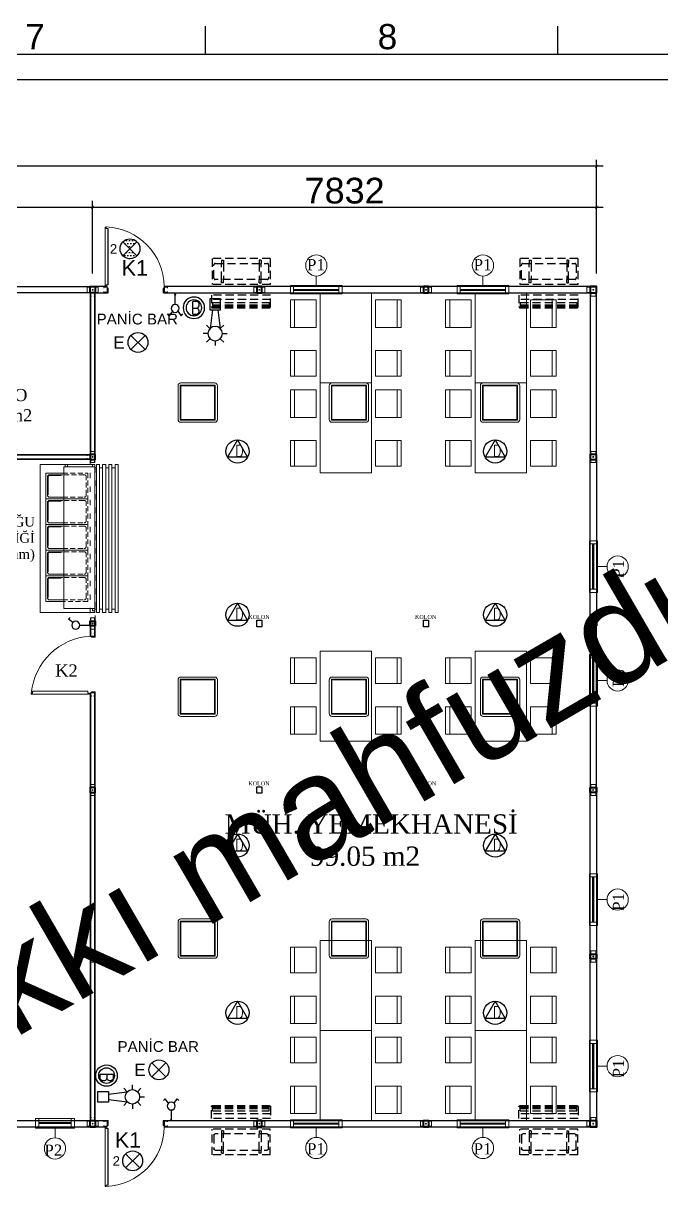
# Model space of a CAD drawing. Header units: millimetres. Extents: x 1111077 to 1166988, y 3220 to 42753.
# Drawn here: x 1147165 to 1157076, y 24286 to 42666 of the extents above; entities that cross this region are included whole.
import ezdxf

# ---------------------------------------------------------------- set-up
doc = ezdxf.new("R2010")
doc.units = ezdxf.units.MM
for name, pattern in [('HIDDEN', [9.525, 6.35, -3.175]), ('TRATTEGGIATA', [19.05, 12.7, -6.35]), ('ÇİZGİ3', [30, 12, -18])]:
    doc.linetypes.add(name, pattern=pattern)
for name, color, linetype, lineweight in [('-DWG_DETAY1', 7, 'Continuous', 20), ('-DWG_DETAY2', 7, 'Continuous', 9), ('BRL ELM YAZI', 3, 'Continuous', 30), ('IC KAPILI 1050', 140, 'Continuous', 0), ('steel', 20, 'Continuous', 40), ('T.S.B-23.17-AKILLI ANALOG ADRESLi SIFIRLANABiLiR YANGIN iHBAR BUTONU', 32, 'Continuous', 30), ('T.S.B-23.19-AKILLI ANALOG ADRESLi ÇEVRiMDEN BESLEMELi FLASÖRLÜ YANGIN iHBAR SiRENi', 3, 'Continuous', 30), ('T.S.B-23.9-AKILLI ANALOG ADRESLi OPTiK DUMAN DEDEKTÖRÜ', 32, 'Continuous', 30), ('TEFRİS-M', 232, 'Continuous', 5), ('WALL INTERNAL', 7, 'Continuous', 50), ('yazi', 7, 'Continuous', 5), ('YAZİ', 7, 'Continuous', 5), ('ÖLÇÜ', 30, 'Continuous', 20)]:
    doc.layers.add(name, color=color, linetype=linetype, lineweight=lineweight)
for name, color, linetype in [('ANTET', 7, 'Continuous'), ('BİRLEŞİM ELEMANLARI', 4, 'Continuous'), ('DIŞ PANEL', 21, 'Continuous'), ('DUVAR', 1, 'Continuous'), ('ELEKTRIK', 41, 'Continuous'), ('OLCU', 7, 'Continuous'), ('P1', 40, 'Continuous')]:
    doc.layers.add(name, color=color, linetype=linetype)
doc.styles.add('PREFI YAZI', font='arial.ttf', dxfattribs={"height": 1})
doc.styles.add('RomanSTA', font='')
doc.styles.get("Standard").update_dxf_attribs({"font": 'arial.ttf', "height": 400})
doc.styles.add('times', font='times.ttf')
doc.styles.add('YAZI', font='arial.ttf', dxfattribs={"height": 150})
doc.styles.add('YENI', font='arial.ttf', dxfattribs={"height": 1})
doc.styles.get('RomanSTA').set_extended_font_data('RomanSTA')
doc.dimstyles.new('STYLE3$0', dxfattribs={"dimtxt": 400, "dimasz": 50, "dimexe": 1, "dimexo": 1, "dimgap": 50, "dimtad": 1, "dimdec": 0, "dimdsep": 46, "dimtxsty": 'Standard', "dimblk": 'ARCHTICK', "dimcen": -50, "dimdle": 3, "dimclrd": 256, "dimclre": 256, "dimclrt": 2, "dimadec": 0, "dimazin": 2, "dimtp": 0.1, "dimtm": 0.1, "dimtfac": 0.71, "dimtdec": 0, "dimtmove": 0, "dimatfit": 3, "dimldrblk": 'ARCHTICK', "dimfxl": 1, "dimlwd": -1, "dimlwe": -1, "dimarcsym": 1})

# ---------------------------------------------------------------- blocks, each defined once
blk = doc.blocks.new('111')
at = {"layer": 'ANTET'}
for p, q in [((741120, 282540.8), (741120, 282679.8)), ((744030.1, 282540.8), (744030.1, 282679.8)), ((741120, 282540.8), (741120, 282633.5)), ((744030.1, 282540.8), (744030.1, 282633.5)), ((741120, 282448.2), (741120, 282540.8)), ((741120, 282448.2), (741120, 282540.8)), ((744030.1, 282448.2), (744030.1, 282540.8)), ((744030.1, 282448.2), (744030.1, 282540.8))]:
    blk.add_line(p, q, dxfattribs=at)
for points in [[(749849.2, 262653.3), (749848.6, 282446.4), (720748.5, 282446.4), (720749.1, 262653.3)], [(749638.7, 262863.9), (749638, 282235.8), (720959, 282235.8), (720959.7, 262863.9)]]:
    blk.add_lwpolyline(points, close=True, dxfattribs=at)
at = {"layer": 'ANTET', "style": 'YAZI'}
for s, p in [('7', (739631.6, 282488.7)), ('8', (742541.7, 282488.7))]:
    blk.add_text(s, height=208.3, dxfattribs=at).set_placement(p)
blk.add_attdef('F.Mİ.06/B', (721224.6, 262201.2), '', height=185, dxfattribs=at)
at = {"layer": 'yazi', "color": 254, "style": 'PREFI YAZI'}
blk.add_attdef('XXXXXXXXXXXXXXXXXXXXXXXXXXXXXXXXXX', (722674.6, 265572.6), '', height=839.4, rotation=30.08477, dxfattribs=at)
at = {"layer": 'yazi', "style": 'YAZI'}
for tag, p, height in [('XXXXXXXXXXXXBAŞLIKXXXXXXXXX', (740195.6, 264450.6), 289.2), ('S.K.', (732813.6, 264499.9), 185), ('XXXXXXXXXXXXXXXXXXXXXX', (733838.4, 264346.7), 289.2), ('XXXXXXŞANTİYEXXXXXXX', (734306.4, 263935.8), 289.2), ('XXXXXXXXBİNA/TİPİXXXXXXXX', (741747.7, 263955), 185), ('M²', (748437.2, 263921.4), 243.5), ('H.V.Y.', (732813.6, 263060.3), 185), ('00.00.0000', (735828.1, 263060.3), 185), ('TM0900/0000', (740623.4, 263060.3), 185), ('REV01', (744283.8, 263060.3), 185), ('SAYFA', (748169.4, 262988.7), 185)]:
    blk.add_attdef(tag, p, '', height=height, dxfattribs=at)
blk = doc.blocks.new('DIŞ KÖŞE KEP 80')
at = {"lineweight": 40, "elevation": 1364}
blk.add_lwpolyline([(90, 150), (90, 50), (-10, 50), (-10, 150)], close=True, dxfattribs=at)
at = {"layer": 'BİRLEŞİM ELEMANLARI', "color": 6, "lineweight": 20}
for p, q in [((5, 25, 1364), (-3, 25, 1364)), ((0, 138, 1364), (140, 138, 1364)), ((140, 58, 1364), (0, 58, 1364)), ((2, 32, 1364), (0, 32, 1364)), ((2, 18, 1364), (0, 18, 1364)), ((2, 0, 1364), (2, 56, 1364)), ((2, 31, 1364), (2, 19, 1364)), ((79, 25, 1364), (87, 25, 1364)), ((82, 0, 1364), (82, 56, 1364)), ((82, 32, 1364), (84, 32, 1364)), ((82, 31, 1364), (82, 19, 1364)), ((82, 18, 1364), (84, 18, 1364)), ((108, 138, 1364), (108, 140, 1364)), ((108, 58, 1364), (108, 56, 1364)), ((115, 135, 1364), (115, 143, 1364)), ((115, 61, 1364), (115, 53, 1364)), ((121, 138, 1364), (121, 140, 1364)), ((121, 58, 1364), (121, 56, 1364))]:
    blk.add_line(p, q, dxfattribs=at)
at = {"layer": 'BİRLEŞİM ELEMANLARI', "color": 6, "lineweight": 20, "elevation": 1364}
for points in [[(0, 56), (0, 140)], [(0, 140), (140, 140), (140, 56), (0, 56)]]:
    blk.add_lwpolyline(points, dxfattribs=at)
blk.add_lwpolyline([(0, 56), (84, 56), (84, 0), (0, 0)], close=True, dxfattribs=at)
at = {"layer": 'BİRLEŞİM ELEMANLARI', "color": 6, "lineweight": 20}
blk.add_circle((42, 98, 1364), 6.5, dxfattribs=at)
blk = doc.blocks.new('DIŞ-DOLU-2514-G-B-(80)')
at = {"layer": 'DIŞ PANEL'}
blk.add_lwpolyline([(0, 100), (2514, 100), (2514, 0), (0, 0)], close=True, dxfattribs=at)
blk = doc.blocks.new('DIŞ İKİLİ KEP 80-60')
at = {"lineweight": 40}
blk.add_lwpolyline([(126, 94), (126, -6), (50, -6), (50, 94)], close=True, dxfattribs=at)
at = {"layer": 'BİRLEŞİM ELEMANLARI', "color": 6, "lineweight": 20}
for p, q in [((175, 82), (0, 82)), ((0, 2), (175, 2)), ((19, 82), (19, 84)), ((19, 2), (19, 0)), ((25, 79), (25, 87)), ((25, 5), (25, -3)), ((32, 82), (32, 84)), ((32, 2), (32, 0)), ((143, 82), (143, 84)), ((143, 2), (143, 0)), ((150, 79), (150, 87)), ((150, 5), (150, -3)), ((156, 82), (156, 84)), ((156, 2), (156, 0))]:
    blk.add_line(p, q, dxfattribs=at)
for points in [[(0, 0), (0, 84)], [(0, 84), (175, 84), (175, 0), (0, 0)]]:
    blk.add_lwpolyline(points, dxfattribs=at)
blk.add_circle((88, 42), 6.5, dxfattribs=at)
blk = doc.blocks.new('P1 800X1100 VASİSTASLI (60)')
at = {"color": 253, "lineweight": 15}
for p, q in [((-87298, 34938), (-87298, 34921)), ((-86594, 34938), (-86594, 34921))]:
    blk.add_line(p, q, dxfattribs=at)
at = {"layer": 'P1', "lineweight": 15}
for p, q in [((-86946, 35146), (-86946, 34996)), ((-87298, 34938), (-86594, 34938)), ((-87298, 34934), (-86594, 34934)), ((-87298, 34925), (-86594, 34925)), ((-87298, 34921), (-86594, 34921))]:
    blk.add_line(p, q, dxfattribs=at)
at = {"layer": 'P1', "lineweight": 15, "elevation": 0}
for points in [[(-87348, 34996), (-86544, 34996), (-86544, 34871), (-87348, 34871)], [(-87298, 34996), (-86594, 34996), (-86594, 34871), (-87298, 34871)]]:
    blk.add_lwpolyline(points, close=True, dxfattribs=at)
at = {"layer": 'P1', "lineweight": 15}
blk.add_circle((-86946, 35310), 165, dxfattribs=at)
blk = doc.blocks.new('DIŞ-P1 PENCERELİ-2514-G-B-(80)-2ÖZEL-1')
at = {"layer": 'DIŞ PANEL'}
for p, q in [((337795, 239684), (337795, 237170)), ((337895, 239684), (337795, 239684)), ((337895, 237170), (337895, 239684)), ((337795, 237170), (337895, 237170))]:
    blk.add_line(p, q, dxfattribs=at)
at = {"rotation": 90}
blk.add_blockref('P1 800X1100 VASİSTASLI (60)', (372778, 324963), dxfattribs=at)
blk = doc.blocks.new('İÇ-DOLU-2514-B-B-(60)')
at = {"color": 171, "lineweight": 15}
for p, q in [((50, 68), (0, 68)), ((0, 68), (0, 8)), ((0, 8), (50, 8)), ((48.8, 66.8), (1.2, 66.8)), ((1.2, 66.8), (1.2, 9.2)), ((1.2, 9.2), (48.8, 9.2)), ((48.8, 66.8), (48.8, 56)), ((50, 56), (48.8, 56)), ((48.8, 9.2), (48.8, 20)), ((48.8, 20), (50, 20)), ((50, 68), (50, 56)), ((50, 8), (50, 20)), ((2464, 68), (2514, 68)), ((2464, 68), (2464, 56)), ((2464, 56), (2465.2, 56)), ((2464, 8), (2464, 20)), ((2465.2, 20), (2464, 20)), ((2514, 8), (2464, 8)), ((2465.2, 66.8), (2512.8, 66.8)), ((2465.2, 66.8), (2465.2, 56)), ((2465.2, 9.2), (2465.2, 20)), ((2512.8, 9.2), (2465.2, 9.2)), ((2512.8, 66.8), (2512.8, 9.2)), ((2514, 68), (2514, 8))]:
    blk.add_line(p, q, dxfattribs=at)
at = {"lineweight": 9}
for points in [[(0, 68), (2514, 68), (2514, 76), (0, 76)], [(0, 8), (2514, 8), (2514, 0), (0, 0)]]:
    blk.add_lwpolyline(points, close=True, dxfattribs=at)
blk = doc.blocks.new('K1 895X2035 (80)')
at = {"color": 171, "lineweight": 15}
for p, q in [((-49641, -7286), (-49591, -7286)), ((-49641, -7286), (-49641, -7298)), ((-49641, -7298), (-49640, -7298)), ((-49640, -7287), (-49592, -7287)), ((-49640, -7287), (-49640, -7298)), ((-49632, -7272), (-49632, -7274)), ((-49592, -7287), (-49592, -7365)), ((-49591, -7286), (-49591, -7366)), ((-48651, -7286), (-48701, -7286)), ((-48701, -7286), (-48701, -7366)), ((-48652, -7287), (-48700, -7287)), ((-48700, -7287), (-48700, -7365)), ((-48661, -7272), (-48661, -7274)), ((-48652, -7287), (-48652, -7298)), ((-48651, -7298), (-48652, -7298)), ((-48651, -7286), (-48651, -7298)), ((-49641, -7366), (-49641, -7354)), ((-49640, -7354), (-49641, -7354)), ((-49591, -7366), (-49641, -7366)), ((-49640, -7365), (-49640, -7354)), ((-49592, -7365), (-49640, -7365)), ((-49632, -7375), (-49632, -7374)), ((-48701, -7366), (-48651, -7366)), ((-48700, -7365), (-48652, -7365)), ((-48661, -7375), (-48661, -7374)), ((-48652, -7365), (-48652, -7354)), ((-48652, -7354), (-48651, -7354)), ((-48651, -7366), (-48651, -7354))]:
    blk.add_line(p, q, dxfattribs=at)
for points in [[(-49605, -7256), (-49605, -7271), (-49623, -7271), (-49623, -6349), (-49605, -6349), (-49605, -6364), (-49606, -6364), (-49606, -6350), (-49622, -6350), (-49622, -7270), (-49606, -7270), (-49606, -7256)], [(-49621, -7270), (-49606, -7270), (-49606, -7250), (-49576, -7250), (-49576, -6370), (-49606, -6370), (-49606, -6350), (-49621, -6350), (-49621, -6351), (-49608, -6351), (-49608, -6371), (-49578, -6371), (-49578, -7249), (-49608, -7249), (-49608, -7269), (-49621, -7269)]]:
    blk.add_lwpolyline(points, close=True, dxfattribs=at)
for points in [[(-49632, -7272), (-49590, -7272), (-49590, -7300), (-49575, -7300), (-49575, -7375), (-49632, -7375)], [(-49632, -7374), (-49576, -7374), (-49576, -7302), (-49591, -7302), (-49591, -7274), (-49632, -7274)], [(-48661, -7272), (-48703, -7272), (-48703, -7300), (-48718, -7300), (-48718, -7375), (-48661, -7375)], [(-48661, -7374), (-48716, -7374), (-48716, -7302), (-48701, -7302), (-48701, -7274), (-48661, -7274)]]:
    blk.add_lwpolyline(points, dxfattribs=at)
blk.add_arc((-49641, -7287), 939, 0.9216, 87.8136, dxfattribs=at)
blk = doc.blocks.new('DIŞ-K1 KAPILI-2514-G-B-(80)')
at = {"layer": 'DIŞ PANEL'}
for points in [[(186, 100), (0, 100), (0, 0), (201, 0)], [(1066, 0), (2514, 0), (2514, 100), (1081, 100)]]:
    blk.add_lwpolyline(points, dxfattribs=at)
blk.add_blockref('K1 895X2035 (80)', (49777, 7374))
blk = doc.blocks.new('İÇ İKİLİ KEP 60')
at = {"lineweight": 40}
blk.add_lwpolyline([(126, 70), (126, -6), (50, -6), (50, 70)], close=True, dxfattribs=at)
at = {"layer": 'BİRLEŞİM ELEMANLARI', "color": 171, "lineweight": 20}
for p, q in [((175, 62), (0, 62)), ((0, 2), (175, 2)), ((19, 62), (19, 64)), ((19, 2), (19, 0)), ((25, 59), (25, 67)), ((25, 5), (25, -3)), ((32, 62), (32, 64)), ((32, 2), (32, 0)), ((143, 62), (143, 64)), ((143, 2), (143, 0)), ((150, 59), (150, 67)), ((150, 5), (150, -3)), ((156, 62), (156, 64)), ((156, 2), (156, 0))]:
    blk.add_line(p, q, dxfattribs=at)
for points in [[(0, 0), (0, 64)], [(0, 64), (175, 64), (175, 0), (0, 0)]]:
    blk.add_lwpolyline(points, dxfattribs=at)
blk.add_circle((88, 32), 6.5, dxfattribs=at)
blk = doc.blocks.new('C TİPİ ARM (KAFESLİ)')
at = {"layer": 'ELEKTRIK'}
h = blk.add_hatch(dxfattribs=at)
h.set_pattern_fill('DOTS', color=256, scale=53.768384, style=0)
h.set_pattern_definition([(0, (-13266.97, -14769.9), (42.67865, 85.3573), [0, -85.3573])])
h.paths.add_polyline_path([(199, 199, 0.414214), (-199, 199), (0, 0)])
h.paths.add_polyline_path([(199, -199), (0, 0), (-199, -199, 0.414214)])
for p, q in [((-199, -199), (199, 199)), ((-199, 199), (199, -199))]:
    blk.add_line(p, q, dxfattribs=at)
blk.add_circle((0, 0), 281, dxfattribs=at)
at = {"layer": 'ELEKTRIK', "linetype": 'Continuous', "style": 'YENI'}
blk.add_text('2', height=267, dxfattribs=at).set_placement((-568, -137))
blk = doc.blocks.new('KOMÜTATÖR')
at = {"layer": 'ELEKTRIK'}
for p, q in [((372, 0), (22, 0)), ((631, 106), (801, 225)), ((801, 225), (728, 293)), ((631, -106), (801, -225)), ((801, -225), (728, -293))]:
    blk.add_line(p, q, dxfattribs=at)
for centre, radius in [((0, 0), 21.8), ((523, 0), 151)]:
    blk.add_circle(centre, radius, dxfattribs=at)
blk = doc.blocks.new('K2 875X2035 (60)')
at = {"color": 171, "lineweight": 15}
for p, q in [((-46938, -1303, 0), (-46888, -1303, 0)), ((-46938, -1303, 0), (-46938, -1315, 0)), ((-46938, -1315, 0), (-46937, -1315, 0)), ((-46938, -1363, 0), (-46938, -1351, 0)), ((-46937, -1351, 0), (-46938, -1351, 0)), ((-46888, -1363, 0), (-46938, -1363, 0)), ((-46937, -1304, 0), (-46890, -1304, 0)), ((-46937, -1304, 0), (-46937, -1315, 0)), ((-46937, -1362, 0), (-46937, -1351, 0)), ((-46890, -1362, 0), (-46937, -1362, 0)), ((-46929, -1293, 0), (-46929, -1295, 0)), ((-46929, -1372, 0), (-46929, -1371, 0)), ((-46890, -1304, 0), (-46890, -1362, 0)), ((-46888, -1303, 0), (-46888, -1363, 0)), ((-45958, -1303, 0), (-46008, -1303, 0)), ((-46008, -1303, 0), (-46008, -1363, 0)), ((-46008, -1363, 0), (-45958, -1363, 0)), ((-45960, -1304, 0), (-46007, -1304, 0)), ((-46007, -1304, 0), (-46007, -1362, 0)), ((-46007, -1362, 0), (-45960, -1362, 0)), ((-45968, -1293, 0), (-45968, -1295, 0)), ((-45968, -1372, 0), (-45968, -1371, 0)), ((-45960, -1304, 0), (-45960, -1315, 0)), ((-45958, -1315, 0), (-45960, -1315, 0)), ((-45960, -1362, 0), (-45960, -1351, 0)), ((-45960, -1351, 0), (-45958, -1351, 0)), ((-45958, -1303, 0), (-45958, -1315, 0)), ((-45958, -1363, 0), (-45958, -1351, 0))]:
    blk.add_line(p, q, dxfattribs=at)
at = {"color": 171, "lineweight": 15, "elevation": 0}
for points in [[(-46929, -1293), (-46887, -1293), (-46887, -1317), (-46872, -1317), (-46872, -1372), (-46929, -1372)], [(-46929, -1371), (-46873, -1371), (-46873, -1319), (-46888, -1319), (-46888, -1295), (-46929, -1295)], [(-45968, -1293), (-46010, -1293), (-46010, -1317), (-46025, -1317), (-46025, -1372), (-45968, -1372)], [(-45968, -1371), (-46023, -1371), (-46023, -1319), (-46008, -1319), (-46008, -1295), (-45968, -1295)]]:
    blk.add_lwpolyline(points, dxfattribs=at)
at = {"layer": 'IC KAPILI 1050', "color": 11, "lineweight": 15}
for p, q in [((-46907, -1279, 0), (-46907, -379, 0)), ((-46907, -379, 0), (-46892, -379, 0)), ((-46892, -379, 0), (-46892, -399, 0)), ((-46892, -399, 0), (-46862, -399, 0)), ((-46862, -399, 0), (-46862, -1259, 0)), ((-46892, -1279, 0), (-46907, -1279, 0)), ((-46862, -1259, 0), (-46892, -1259, 0)), ((-46892, -1259, 0), (-46892, -1279, 0))]:
    blk.add_line(p, q, dxfattribs=at)
blk.add_arc((-46982, -1349, 0), 974, 3.2612, 84.6805, dxfattribs=at)
blk = doc.blocks.new('İÇ-K2 KAPILI-2514-B-B-(60)-1')
at = {"color": 171, "lineweight": 15}
for p, q in [((50, 68), (0, 68)), ((0, 68), (0, 8)), ((0, 8), (50, 8)), ((49, 67), (1, 67)), ((1, 67), (1, 9)), ((1, 9), (49, 9)), ((49, 67), (49, 56)), ((50, 56), (49, 56)), ((49, 9), (49, 20)), ((49, 20), (50, 20)), ((50, 68), (50, 56)), ((50, 8), (50, 20)), ((2464, 68), (2514, 68)), ((2464, 68), (2464, 56)), ((2464, 56), (2465, 56)), ((2464, 8), (2464, 20)), ((2465, 20), (2464, 20)), ((2514, 8), (2464, 8)), ((2465, 67), (2513, 67)), ((2465, 67), (2465, 56)), ((2465, 9), (2465, 20)), ((2513, 9), (2465, 9)), ((2513, 67), (2513, 9)), ((2514, 68), (2514, 8))]:
    blk.add_line(p, q, dxfattribs=at)
at = {"lineweight": 9, "elevation": 0}
for points in [[(0, 68), (1473, 68), (1473, 76), (0, 76)], [(0, 8), (1473, 8), (1473, 0), (0, 0)], [(2514, 68), (2354, 68), (2354, 76), (2514, 76)], [(2514, 8), (2354, 8), (2354, 0), (2514, 0)]]:
    blk.add_lwpolyline(points, close=True, dxfattribs=at)
blk.add_blockref('K2 875X2035 (60)', (48362, 1371))
blk = doc.blocks.new('P2 600X400 VASİSTASLI (80)')
at = {"color": 253, "lineweight": 15}
for p, q in [((-40276, -7250), (-40276, -7267)), ((-39772, -7250), (-39772, -7267))]:
    blk.add_line(p, q, dxfattribs=at)
at = {"layer": 'P1', "lineweight": 15}
for p, q in [((-40024, -7042), (-40024, -7192)), ((-40326, -7192), (-39722, -7192)), ((-40326, -7346), (-40326, -7192)), ((-39722, -7346), (-40326, -7346)), ((-40276, -7192), (-39772, -7192)), ((-40276, -7346), (-40276, -7192)), ((-40276, -7265), (-39772, -7265)), ((-40276, -7269), (-39772, -7269)), ((-40276, -7278), (-39772, -7278)), ((-40276, -7282), (-39772, -7282)), ((-39772, -7346), (-40276, -7346)), ((-39772, -7192), (-39772, -7346)), ((-39722, -7192), (-39722, -7346))]:
    blk.add_line(p, q, dxfattribs=at)
blk.add_circle((-40024, -6878), 165, dxfattribs=at)
blk = doc.blocks.new('DIŞ-P2Ç PENCERELİ-2514-G-B-(80)')
at = {"layer": 'DIŞ PANEL'}
for p, q in [((0, 100), (2514, 100)), ((0, 0), (0, 100)), ((2514, 0), (0, 0)), ((2514, 100), (2514, 0))]:
    blk.add_line(p, q, dxfattribs=at)
for p in [(40571, 7311), (41991, 7311)]:
    blk.add_blockref('P2 600X400 VASİSTASLI (80)', p)
blk = doc.blocks.new('YEMEK MASASI 4 KİŞİLİK')
for p, q in [((204766, 129592), (204338, 129592)), ((204338, 129592), (204338, 129192)), ((204766, 129192), (204766, 129592)), ((205127, 129192), (205127, 129592)), ((205127, 129592), (205527, 129592)), ((205527, 129592), (205527, 129192)), ((204766, 129526), (204338, 129526)), ((205527, 129526), (205127, 129526)), ((205629, 129131), (204229, 129131)), ((204229, 129131), (204229, 128331)), ((204338, 129192), (204766, 129192)), ((205527, 129192), (205127, 129192)), ((205629, 128331), (205629, 129131)), ((204229, 128331), (205629, 128331)), ((204338, 128270), (204766, 128270)), ((204338, 127870), (204338, 128270)), ((204766, 128270), (204766, 127870)), ((205527, 128270), (205127, 128270)), ((205127, 128270), (205127, 127870)), ((205527, 127870), (205527, 128270)), ((204766, 127932), (204338, 127932)), ((205527, 127932), (205127, 127932)), ((204766, 127870), (204338, 127870)), ((205127, 127870), (205527, 127870))]:
    blk.add_line(p, q)
blk = doc.blocks.new('GN-11')
at = {"layer": '-DWG_DETAY1', "color": 0}
blk.add_lwpolyline([(0, -32), (0, -54), (33, -54), (33, -32)], dxfattribs=at)
for points in [[(28, -52), (5, -52, -0.414214), (2, -49), (2, -32, -0.414214)], [(31, -32), (31, -49, -0.414214), (28, -52)]]:
    blk.add_lwpolyline(points, format="xyb", dxfattribs=at)
at = {"layer": '-DWG_DETAY1', "color": 0, "const_width": 1}
blk.add_lwpolyline([(30, -34), (30, -48.8, -0.414214), (27.8, -51), (5, -51)], format="xyb", dxfattribs=at)
at = {"layer": '-DWG_DETAY2', "color": 0, "linetype": 'HIDDEN'}
for points in [[(33, 0), (0, 0), (0, -32)], [(33, -32), (33, 0)]]:
    blk.add_lwpolyline(points, dxfattribs=at)
blk.add_lwpolyline([(2, -32), (2, -5, -0.414214), (5, -2), (28, -2, -0.414214), (31, -5), (31, -32, -0.414214)], format="xyb", dxfattribs=at)
blk = doc.blocks.new('A$C1A42620E')
at = {"layer": '-DWG_DETAY1', "color": 254}
for points in [[(700, -950), (700, 950), (0, 950), (0, -950)], [(300, -900), (300, 920), (700, 920), (700, -900)], [(320, 920), (320, 950), (350, 950), (350, 920)], [(670, 920), (670, 950), (700, 950), (700, 920)], [(760, -950), (720, -950), (720, 950), (760, 950)], [(840, -950), (800, -950), (800, 950), (840, 950)], [(920, -950), (880, -950), (880, 950), (920, 950)], [(1000, -950), (960, -950), (960, 950), (1000, 950)], [(670, -930), (670, -900), (700, -900), (700, -930)]]:
    blk.add_lwpolyline(points, close=True, dxfattribs=at)
for points in [[(720, 910), (700, 910)], [(800, 910), (760, 910)], [(880, 910), (840, 910)], [(960, 910), (920, 910)], [(720, -910), (700, -910)], [(800, -910), (760, -910)], [(880, -910), (840, -910)], [(960, -910), (920, -910)]]:
    blk.add_lwpolyline(points, dxfattribs=at)
at = {"layer": '-DWG_DETAY1', "color": 254, "extrusion": (0, 0, -1), "xscale": 10, "yscale": 10, "zscale": -10, "rotation": 90.00000000000001}
for p in [(-610, 510), (-610, 180), (-610, -150), (-610, -480), (-610, -810)]:
    blk.add_blockref('GN-11', p, dxfattribs=at)
blk = doc.blocks.new('_ARCHTICK')
at = {"color": 0, "linetype": 'ByBlock', "const_width": 0.15}
blk.add_lwpolyline([(-0.5, -0.5), (0.5, 0.5)], dxfattribs=at)
blk = doc.blocks.new('*D54')
at = {"layer": 'DEFPOINTS', "color": 0, "ltscale": 20, "transparency": 16777216}
for p in [(1148237, 39811), (1144321, 38578, -703), (1148237, 38578, -703)]:
    blk.add_point(p, dxfattribs=at)
at = {"layer": 'OLCU', "ltscale": 20, "transparency": 16777216}
for p, q in [((1144321, 38778), (1144321, 39911)), ((1148237, 38778), (1148237, 39911)), ((1144221, 39811), (1148337, 39811))]:
    blk.add_line(p, q, dxfattribs=at)
at = {"layer": 'OLCU', "ltscale": 20, "transparency": 16777216, "xscale": 50, "yscale": 50, "zscale": 50, "rotation": 180}
blk.add_blockref('_ARCHTICK', (1144321, 39811), dxfattribs=at)
at = {"layer": 'OLCU', "ltscale": 20, "transparency": 16777216, "xscale": 50, "yscale": 50, "zscale": 50}
blk.add_blockref('_ARCHTICK', (1148237, 39811), dxfattribs=at)
at = {"layer": 'OLCU', "color": 2, "ltscale": 20, "transparency": 16777216, "insert": (1146279, 40066), "char_height": 400, "attachment_point": 5}
blk.add_mtext('3916', dxfattribs=at)
blk = doc.blocks.new('*D55')
at = {"layer": 'DEFPOINTS', "color": 0, "ltscale": 20, "transparency": 16777216}
for p in [(1156069, 39811), (1148237, 38578, -703), (1156069, 38578, -703)]:
    blk.add_point(p, dxfattribs=at)
at = {"layer": 'OLCU', "ltscale": 20, "transparency": 16777216}
for p, q in [((1148237, 38778), (1148237, 39911)), ((1156069, 38778), (1156069, 39911)), ((1148137, 39811), (1156169, 39811))]:
    blk.add_line(p, q, dxfattribs=at)
at = {"layer": 'OLCU', "ltscale": 20, "transparency": 16777216, "xscale": 50, "yscale": 50, "zscale": 50, "rotation": 180}
blk.add_blockref('_ARCHTICK', (1148237, 39811), dxfattribs=at)
at = {"layer": 'OLCU', "ltscale": 20, "transparency": 16777216, "xscale": 50, "yscale": 50, "zscale": 50}
blk.add_blockref('_ARCHTICK', (1156069, 39811), dxfattribs=at)
at = {"layer": 'OLCU', "color": 2, "ltscale": 20, "transparency": 16777216, "insert": (1152153, 40066), "char_height": 400, "attachment_point": 5}
blk.add_mtext('7832', dxfattribs=at)
blk = doc.blocks.new('*D56')
at = {"layer": 'DEFPOINTS', "color": 0, "ltscale": 20, "transparency": 16777216}
for p in [(1114505, 40449), (1114505, 39196), (1156069, 39196)]:
    blk.add_point(p, dxfattribs=at)
at = {"layer": 'OLCU', "ltscale": 20, "transparency": 16777216}
for p, q in [((1156169, 40449), (1114405, 40449)), ((1114505, 39396), (1114505, 40549)), ((1156069, 39396), (1156069, 40549))]:
    blk.add_line(p, q, dxfattribs=at)
at = {"layer": 'OLCU', "ltscale": 20, "transparency": 16777216, "xscale": 50, "yscale": 50, "zscale": 50, "rotation": 180}
blk.add_blockref('_ARCHTICK', (1114505, 40449), dxfattribs=at)
at = {"layer": 'OLCU', "ltscale": 20, "transparency": 16777216, "xscale": 50, "yscale": 50, "zscale": 50}
blk.add_blockref('_ARCHTICK', (1156069, 40449), dxfattribs=at)
at = {"layer": 'OLCU', "color": 2, "ltscale": 20, "transparency": 16777216, "insert": (1135287, 40703), "char_height": 400, "attachment_point": 5}
blk.add_mtext('41564', dxfattribs=at)
blk = doc.blocks.new('EXIT LIGHT')
at = {"layer": 'ELEKTRIK'}
for points in [[(530, 308), (312, 89)], [(312, 308), (530, 89)]]:
    blk.add_lwpolyline(points, dxfattribs=at)
blk.add_circle((421, 199), 155, dxfattribs=at)
at = {"layer": 'ELEKTRIK', "style": 'YENI'}
blk.add_text('E', height=192, dxfattribs=at).set_placement((36, 103, 41973))
blk = doc.blocks.new('A$C0DF939CE')
at = {"layer": 'ELEKTRIK', "linetype": 'TRATTEGGIATA', "ltscale": 10}
for p, q in [((477, 427), (-423, 427)), ((-423, 427), (-423, 27)), ((-279, 402), (-249, 402)), ((-279, 402), (-279, 352)), ((-249, 402), (-249, 352)), ((334, 402), (304, 402)), ((304, 402), (304, 352)), ((334, 402), (334, 352)), ((477, 427), (477, 27)), ((-398, 122), (-398, 332)), ((-378, 352), (432, 352)), ((-279, 102), (-279, 352)), ((-249, 352), (-249, 102)), ((304, 352), (304, 102)), ((334, 102), (334, 352)), ((452, 332), (452, 122)), ((477, 27), (-423, 27)), ((432, 102), (-378, 102)), ((-279, 52), (-279, 102)), ((-249, 52), (-279, 52)), ((-249, 52), (-249, 102)), ((304, 52), (304, 102)), ((304, 52), (334, 52)), ((334, 52), (334, 102)), ((-438, -139), (-438, -319)), ((482, -139), (-438, -139)), ((482, -319), (482, -139)), ((482, -209), (-438, -209)), ((-418, -258), (-418, -339)), ((-418, -258), (462, -258)), ((-418, -292), (462, -292)), ((-418, -312), (462, -312)), ((-418, -324), (462, -324)), ((-418, -332), (462, -332)), ((-418, -337), (462, -337)), ((-418, -339), (462, -339)), ((462, -258), (462, -339))]:
    blk.add_line(p, q, dxfattribs=at)
for centre, start, end in [((-378, 332), 90, 180), ((432, 332), 0, 90), ((-378, 122), 180, 270), ((432, 122), 270, 0), ((-418, -319), 180, 270), ((462, -319), 270, 0)]:
    blk.add_arc(centre, 20, start, end, dxfattribs=at)
blk = doc.blocks.new('T.S.B-23.9-AKILLI ANALOG ADRESLi OPTiK DUMAN DEDEKTÖRÜ')
at = {"layer": 'T.S.B-23.9-AKILLI ANALOG ADRESLi OPTiK DUMAN DEDEKTÖRÜ', "color": 1}
for p, q in [((0, 18), (-15.7, -8.8)), ((0, 18), (15.7, -8.8)), ((15.7, -8.8), (-15.7, -8.8))]:
    blk.add_line(p, q, dxfattribs=at)
blk.add_circle((0, 0), 18, dxfattribs=at)
at = {"layer": 'T.S.B-23.9-AKILLI ANALOG ADRESLi OPTiK DUMAN DEDEKTÖRÜ', "color": 1, "style": 'RomanSTA', "width": 0.8}
blk.add_text('D', height=18, dxfattribs=at).set_placement((-3.4, -8))
blk = doc.blocks.new('T.S.B-23.19-AKILLI ANALOG ADRESLi ÇEVRiMDEN BESLEMELi FLASÖRLÜ YANGIN iHBAR SiRENi')
at = {"layer": 'T.S.B-23.19-AKILLI ANALOG ADRESLi ÇEVRiMDEN BESLEMELi FLASÖRLÜ YANGIN iHBAR SiRENi'}
for p, q in [((-80, 618), (-133, 671)), ((0, 651), (0, 726)), ((80, 618), (133, 671)), ((-113, 539), (-188, 539)), ((-80, 459), (-133, 406)), ((-42, 169), (-78, 458)), ((42, 169), (78, 458)), ((80, 459), (133, 406)), ((112, 539), (187, 539))]:
    blk.add_line(p, q, dxfattribs=at)
blk.add_lwpolyline([(-84, 169), (84, 169), (84, 0), (-84, 0)], close=True, dxfattribs=at)
blk.add_circle((0, 539), 112, dxfattribs=at)
blk = doc.blocks.new('T.S.B-23.17-AKILLI ANALOG ADRESLi SIFIRLANABiLiR YANGIN iHBAR BUTONU')
at = {"layer": 'T.S.B-23.17-AKILLI ANALOG ADRESLi SIFIRLANABiLiR YANGIN iHBAR BUTONU'}
for radius in [16.7, 12.2]:
    blk.add_circle((0, 0), radius, dxfattribs=at)
at = {"layer": 'T.S.B-23.17-AKILLI ANALOG ADRESLi SIFIRLANABiLiR YANGIN iHBAR BUTONU', "style": 'RomanSTA', "width": 0.8}
blk.add_text('B', height=20, dxfattribs=at).set_placement((-4.3, -9.9, 1627))
blk = doc.blocks.new('60X60 LED ARMATÜR')
at = {"layer": 'ELEKTRIK', "lineweight": 0}
blk.add_lwpolyline([(671, 724), (37, 724, 0.414214), (-15, 671), (-15, 37, 0.414214), (37, -15), (671, -15, 0.414214), (724, 37), (724, 671, 0.414214)], format="xyb", close=True, dxfattribs=at)
for points in [[(682, 682), (27, 682), (27, 27), (682, 27)], [(671, 671), (37, 671), (37, 37), (671, 37)]]:
    blk.add_lwpolyline(points, close=True, dxfattribs=at)
blk = doc.blocks.new('ANAHTAR')
at = {"layer": 'ELEKTRIK'}
for p, q in [((-62, 214), (-205, 214)), ((44, 257), (114, 306)), ((114, 306), (84, 334))]:
    blk.add_line(p, q, dxfattribs=at)
for centre, radius in [((-214, 214), 8.92), ((0, 214), 61.9)]:
    blk.add_circle(centre, radius, dxfattribs=at)

msp = doc.modelspace()

# ---------------------------------------------------------------- linework, layer by layer
at = {"ltscale": 5}
for points in [[(1150865.5, 33286.2), (1150789.5, 33286.2), (1150789.5, 33386.2), (1150865.5, 33386.2)], [(1153455.5, 33286.2), (1153379.5, 33286.2), (1153379.5, 33386.2), (1153455.5, 33386.2)], [(1150865.5, 30696.2), (1150789.5, 30696.2), (1150789.5, 30796.2), (1150865.5, 30796.2)], [(1153455.5, 30696.2), (1153379.5, 30696.2), (1153379.5, 30796.2), (1153455.5, 30796.2)]]:
    msp.add_lwpolyline(points, close=True, dxfattribs=at)
at = {"layer": 'TEFRİS-M', "color": 6, "linetype": 'ÇİZGİ3', "lineweight": 0, "ltscale": 7, "elevation": 0}
msp.add_lwpolyline([(1148199.5, 33374.2), (1148275.5, 33374.2), (1148275.5, 35888.2), (1148199.5, 35888.2)], close=True, dxfattribs=at)

# ---------------------------------------------------------------- block references
at = {"ltscale": 20}
for p in [(1150519.8, 38584.4), (1155300.3, 38584.4)]:
    msp.add_blockref('A$C0DF939CE', p, dxfattribs=at)
msp.add_blockref('DIŞ İKİLİ KEP 80-60', (1148150, 38484.2))
at = {"xscale": -1}
for name, p, rotation in [('DIŞ İKİLİ KEP 80-60', (1150915, 38484.2), 359.9999999999999), ('DIŞ İKİLİ KEP 80-60', (1153505, 38484.2), 359.9999999999999), ('DIŞ KÖŞE KEP 80', (1156059.5, 38428.2, -1364.1), 359.9999999999999), ('İÇ İKİLİ KEP 60', (1148205.5, 35838.7), 269.9999999999999), ('DIŞ İKİLİ KEP 80-60', (1155975.5, 35838.7), 269.9999999999999), ('İÇ İKİLİ KEP 60', (1148205.5, 30658.7), 269.9999999999999), ('DIŞ İKİLİ KEP 80-60', (1150740, 25598.2), 180)]:
    msp.add_blockref(name, p, dxfattribs=dict(at, rotation=rotation))
for name, p, rotation in [('İÇ İKİLİ KEP 60', (1148205.5, 33423.7), 269.9999999999999), ('DIŞ İKİLİ KEP 80-60', (1155975.5, 33423.7), 269.9999999999999), ('DIŞ İKİLİ KEP 80-60', (1155975.5, 30833.7), 269.9999999999999), ('İÇ İKİLİ KEP 60', (1148205.5, 28243.7), 270.0000000000001), ('DIŞ İKİLİ KEP 80-60', (1155975.5, 28243.7), 269.9999999999999), ('DIŞ İKİLİ KEP 80-60', (1148325, 25598.2), 179.9999999999999), ('DIŞ İKİLİ KEP 80-60', (1153505, 25598.2), 179.9999999999999), ('DIŞ KÖŞE KEP 80', (1156059.5, 25654.2, -1364.1), 179.9999999999999)]:
    msp.add_blockref(name, p, dxfattribs=dict(rotation=rotation))
at = {"ltscale": 20, "xscale": -1, "rotation": 180}
for p in [(1150519.8, 25498), (1155300.3, 25498)]:
    msp.add_blockref('A$C0DF939CE', p, dxfattribs=at)
at = {"layer": 'DUVAR', "lineweight": 5}
ref = msp.add_blockref('111', (-245154.8, -489511.3), dxfattribs=dict(at, xscale=1.882481461705298, yscale=1.882481461705298, zscale=1.882481461705298))
ref.add_attrib('XXXXXXXXXXXXXXXXXXXXXXXXXXXXXXXXXX', 'PREFİ PREFABRİK YAPI A.Ş Her hakkı mahfuzdur.', (1115266.6, 8481.8), dxfattribs={"layer": 'yazi', "color": 254, "true_color": 0xe5e5e5, "height": 1580.102, "rotation": 30.08477, "style": 'PREFI YAZI'})
at = {"layer": 'ELEKTRIK', "xscale": 0.5500000002793967, "yscale": 0.5500000002793967, "zscale": 0.5500000002793967}
for p in [(1148816.7, 39164.7), (1148859.4, 24977.8)]:
    msp.add_blockref('C TİPİ ARM (KAFESLİ)', p, dxfattribs=at)
at = {"layer": 'ELEKTRIK'}
for p, rotation in [((913695.8, 376372.9), 269.9999999999999), ((916285.8, 376372.9), 269.9999999999999), ((1493864.2, 270467.9), 179.9999999999999)]:
    msp.add_blockref('DIŞ-P1 PENCERELİ-2514-G-B-(80)-2ÖZEL-1', p, dxfattribs=dict(at, rotation=rotation))
at = {"layer": 'ELEKTRIK', "yscale": 0.4090500000165776, "zscale": 0.4090500000165775}
for p, xscale, rotation in [((1149519.4, 38451), -0.4090500000165776, 90), ((1149457.9, 25617.1), -0.4090500000165775, 269.9999999999999)]:
    msp.add_blockref('KOMÜTATÖR', p, dxfattribs=dict(at, xscale=xscale, rotation=rotation))
at = {"layer": 'ELEKTRIK', "xscale": -1}
for name, p, rotation in [('DIŞ-P1 PENCERELİ-2514-G-B-(80)-2ÖZEL-1', (1493864.2, -203795.5), 359.9999999999999), ('ANAHTAR', (1147973.7, 33095.3, 703.3), 359.9999999999999), ('DIŞ-P1 PENCERELİ-2514-G-B-(80)-2ÖZEL-1', (913695.8, -312290.5), 269.9999999999999), ('DIŞ-P1 PENCERELİ-2514-G-B-(80)-2ÖZEL-1', (916285.8, -312290.5), 269.9999999999999)]:
    msp.add_blockref(name, p, dxfattribs=dict(at, rotation=rotation))
at = {"layer": 'ELEKTRIK', "ltscale": 5, "xscale": 1.21, "yscale": 1.21, "zscale": 1.21}
msp.add_blockref('A$C1A42620E', (1147423.7, 34658.2), dxfattribs=at)
at = {"layer": 'ELEKTRIK', "xscale": -1}
for p in [(1493864.2, -208975.5), (1493864.2, -211565.5)]:
    msp.add_blockref('DIŞ-P1 PENCERELİ-2514-G-B-(80)-2ÖZEL-1', p, dxfattribs=at)
at = {"layer": 'steel', "ltscale": 5}
for p in [(1148520.6, 37508.8, 703.3), (1148845.9, 26193.9, 703.3)]:
    msp.add_blockref('EXIT LIGHT', p, dxfattribs=at)
at = {"layer": 'T.S.B-23.17-AKILLI ANALOG ADRESLi SIFIRLANABiLiR YANGIN iHBAR BUTONU', "lineweight": 30, "yscale": 10, "zscale": 10}
for p, xscale, rotation in [((1149810, 38246.8, 703.3), -10, 180), ((1148452.5, 26304.2, 703.3), 10, 270)]:
    msp.add_blockref('T.S.B-23.17-AKILLI ANALOG ADRESLi SIFIRLANABiLiR YANGIN iHBAR BUTONU', p, dxfattribs=dict(at, xscale=xscale, rotation=rotation))
at = {"layer": 'T.S.B-23.19-AKILLI ANALOG ADRESLi ÇEVRiMDEN BESLEMELi FLASÖRLÜ YANGIN iHBAR SiRENi', "lineweight": 30, "xscale": -1, "rotation": 180}
msp.add_blockref('T.S.B-23.19-AKILLI ANALOG ADRESLi ÇEVRiMDEN BESLEMELi FLASÖRLÜ YANGIN iHBAR SiRENi', (1150140.6, 38383.9, 703.3), dxfattribs=at)
at = {"layer": 'T.S.B-23.19-AKILLI ANALOG ADRESLi ÇEVRiMDEN BESLEMELi FLASÖRLÜ YANGIN iHBAR SiRENi', "lineweight": 30, "rotation": 270}
msp.add_blockref('T.S.B-23.19-AKILLI ANALOG ADRESLi ÇEVRiMDEN BESLEMELi FLASÖRLÜ YANGIN iHBAR SiRENi', (1148315.4, 25973.6, 703.3), dxfattribs=at)
at = {"layer": 'T.S.B-23.9-AKILLI ANALOG ADRESLi OPTiK DUMAN DEDEKTÖRÜ', "color": 1, "lineweight": 30, "xscale": 10, "yscale": 10, "zscale": 10}
for p in [(1150488.7, 36012.2, 703.3), (1154493.1, 36012.2, 703.3), (1150488.7, 33472.2, 703.3), (1154493.1, 33472.2, 703.3), (1150488.7, 29881.7, 703.3), (1154493.1, 29881.7, 703.3), (1150488.7, 27279.2, 703.3), (1154493.1, 27279.2, 703.3)]:
    msp.add_blockref('T.S.B-23.9-AKILLI ANALOG ADRESLi OPTiK DUMAN DEDEKTÖRÜ', p, dxfattribs=at)
at = {"layer": 'TEFRİS-M', "xscale": -1, "rotation": 90}
for p in [(1280902.2, 242707.7), (1283312.2, 242707.7), (1280902.2, 241307.7), (1283312.2, 241307.7)]:
    msp.add_blockref('YEMEK MASASI 4 KİŞİLİK', p, dxfattribs=at)
at = {"layer": 'TEFRİS-M', "rotation": 90}
for p in [(1280902.2, -172724.5), (1283312.2, -172724.5), (1280902.2, -177225.3), (1283312.2, -177225.3), (1280902.2, -178625.3), (1283312.2, -178625.3)]:
    msp.add_blockref('YEMEK MASASI 4 KİŞİLİK', p, dxfattribs=at)
at = {"layer": 'WALL INTERNAL'}
for name, p in [('DIŞ-K1 KAPILI-2514-G-B-(80)', (1148275.5, 38478.2)), ('DIŞ-DOLU-2514-G-B-(80)', (1145685.5, 38478.2))]:
    msp.add_blockref(name, p, dxfattribs=at)
at = {"layer": 'WALL INTERNAL', "xscale": -1}
for name, p, rotation in [('İÇ-DOLU-2514-B-B-(60)', (1148275.5, 38478.2), 90), ('DIŞ-DOLU-2514-G-B-(80)', (1155969.5, 35964.2), 269.9999999999999), ('İÇ-DOLU-2514-B-B-(60)', (1145685.5, 35964.2), 180), ('İÇ-DOLU-2514-B-B-(60)', (1148275.5, 30708.2), 90), ('DIŞ-K1 KAPILI-2514-G-B-(80)', (1148275.5, 25604.2), 180)]:
    msp.add_blockref(name, p, dxfattribs=dict(at, rotation=rotation))
at = {"layer": 'WALL INTERNAL'}
for name, p, rotation in [('İÇ-K2 KAPILI-2514-B-B-(60)-1', (1148275.5, 30784.2), 90), ('İÇ-DOLU-2514-B-B-(60)', (1148275.5, 25604.2), 90), ('DIŞ-P2Ç PENCERELİ-2514-G-B-(80)', (1148199.5, 25604.2), 179.9999999999999)]:
    msp.add_blockref(name, p, dxfattribs=dict(at, rotation=rotation))
at = {"layer": 'ÖLÇÜ', "xscale": -0.82824896, "yscale": 0.8282489599999998, "zscale": 0.8282489599999997, "rotation": 180}
for p in [(1149576.6, 37065.4, 703.3), (1151925.8, 37065.4, 703.3), (1154275.1, 37065.4, 703.3), (1149576.6, 32490.3, 703.3), (1151925.8, 32490.3, 703.3), (1154275.1, 32490.3, 703.3), (1149576.6, 28727.8, 703.3), (1151925.8, 28727.8, 703.3), (1154275.1, 28727.8, 703.3)]:
    msp.add_blockref('60X60 LED ARMATÜR', p, dxfattribs=at)

# ---------------------------------------------------------------- texts
at = {"lineweight": 0, "char_height": 174.916, "width": 4361.315}
for s, insert, attachment_point in [('{\\fGeorgia|b0|i0|c162|p18;P1}', (1151846.9, 39004.3), 3), ('{\\fGeorgia|b0|i0|c162|p18;P1}', (1154436.9, 39004.3), 3), ('{\\fGeorgia|b0|i0|c162|p18;P2}', (1147765, 25056.9), 9), ('{\\fGeorgia|b0|i0|c162|p18;P1}', (1151846.9, 25078), 9), ('{\\fGeorgia|b0|i0|c162|p18;P1}', (1154436.9, 25078), 9)]:
    msp.add_mtext(s, dxfattribs=dict(at, insert=insert, attachment_point=attachment_point))
at = {"linetype": 'ByBlock', "lineweight": 5}
for s, insert, char_height, width, attachment_point in [('\\pi1996.5;{\\fGeorgia|b0|i0|c162|p18;DEPO\\P\\pi1882.1;9.65 m2}', (1144480.5, 36984.4), 188.953, 4711.297, 1), ('{\\fGeorgia|b0|i0|c162|p18;BENMARİ BOŞLUĞU\\P(BOŞLUK YÜKSEKLİĞİ\\P H: 1750 mm)}', (1147339.1, 34994.9), 151.162, 3769.038, 3), ('{\\fGeorgia|b0|i0|c162|p18;K2}', (1148005.1, 32510.6), 188.953, 4711.297, 9), ('\\pi146.72;{\\fGeorgia|b0|i0|c162|p18;MÜH. YEMEKHANESİ\\P\\pi1472.7;99.05 m2}', (1150141.7, 29560.9), 300, 4711.297, 7)]:
    msp.add_mtext(s, dxfattribs=dict(at, insert=insert, char_height=char_height, width=width, attachment_point=attachment_point))
at = {"lineweight": 0, "char_height": 174.916, "width": 4361.315, "rotation": 90}
for insert, attachment_point in [((1156495.6, 34325), 9), ((1156495.6, 32347.4), 7), ((1156495.6, 29145), 9), ((1156495.6, 26555), 9)]:
    msp.add_mtext('{\\fGeorgia|b0|i0|c162|p18;P1}', dxfattribs=dict(at, insert=insert, attachment_point=attachment_point))
at = {"layer": 'BRL ELM YAZI', "color": 7, "style": 'times'}
for p in [(1150656.6, 33407.5), (1153246.6, 33407.5), (1150656.6, 30817.5), (1153246.6, 30817.5)]:
    msp.add_text('KOLON', height=61.8, rotation=359.99999, dxfattribs=at).set_placement(p)
at = {"layer": 'YAZİ', "lineweight": 0, "style": 'YENI'}
for p in [(1148687.2, 38747.7), (1148580.7, 25183.2)]:
    msp.add_text('K1', height=240, rotation=359.99999, dxfattribs=at).set_placement(p)
for p in [(1148298.5, 37987.1, 703.3), (1148623.8, 26672.3, 703.3)]:
    msp.add_text('PANİC BAR', height=168, dxfattribs=at).set_placement(p)

# ---------------------------------------------------------------- dimensions: what is measured, and where the dimension line sits
at = {"layer": 'OLCU', "ltscale": 20}
for base, p1, p2, picture, middle in [((1114505.5, 40448.5, 703.3), (1156069.5, 39195.8, 703.3), (1114505.5, 39195.8, 703.3), '*D56', (1135287.5, 40702.8, 703.3)), ((1148237.5, 39811.5, 703.3), (1144321.5, 38578.2), (1148237.5, 38578.2), '*D54', (1146279.5, 40065.8, 703.3)), ((1156069.5, 39811.5, 703.3), (1148237.5, 38578.2), (1156069.5, 38578.2), '*D55', (1152153.5, 40065.8, 703.3))]:
    dim = msp.add_linear_dim(base=base, p1=p1, p2=p2, dimstyle='STYLE3$0', override={"dimexe": 100, "dimexo": 200, "dimdle": 100, "dimtmove": 1}, dxfattribs=at)
    dim.commit()
    dim.dimension.update_dxf_attribs({"geometry": picture, "text_midpoint": middle})

doc.saveas('drawing.dxf')
